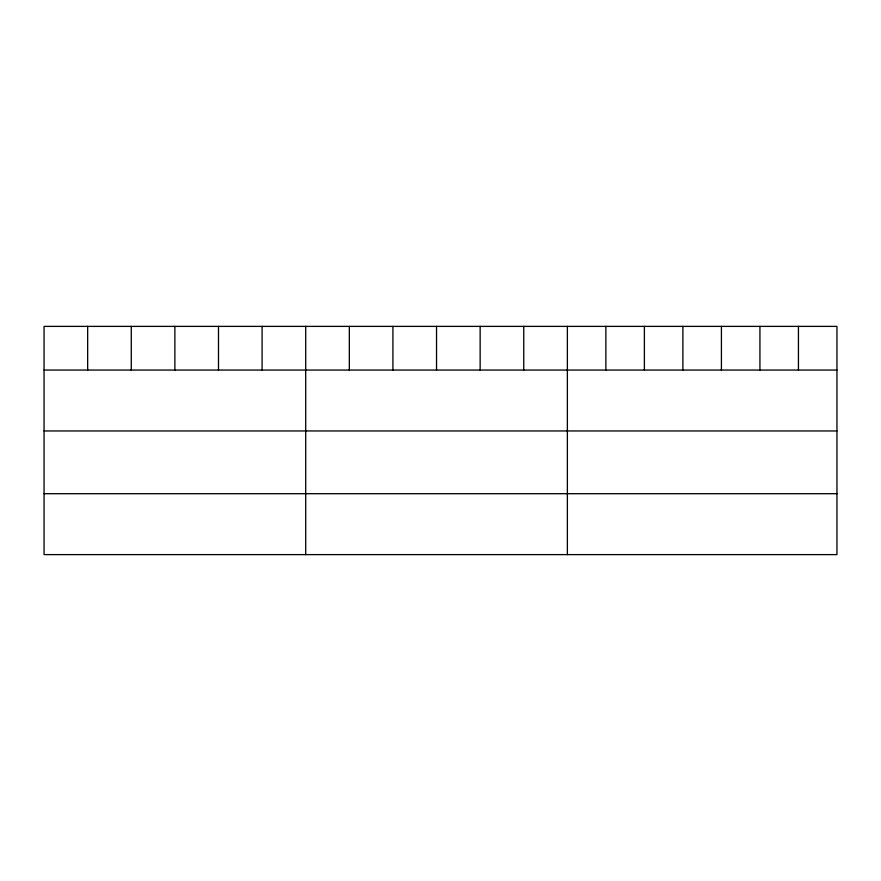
<?xml version="1.0" encoding="UTF-8"?>
<svg xmlns="http://www.w3.org/2000/svg" width="881" height="881" viewBox="0 0 881 881"><rect width="100%" height="100%" fill="white"/><g stroke="black" fill="none" stroke-linecap="round" stroke-linejoin="round"><path stroke-width="1.32" d="M836.95 370.053L836.95 554.612L44.05 554.612L44.05 326.388L836.95 326.388L836.95 370.053L44.05 370.053M44.05 430.952L836.95 430.952M44.05 493.701L836.95 493.701M798.439 326.388L798.439 370.053M759.929 326.388L759.929 370.053M721.418 326.388L721.418 370.053M682.896 326.388L682.896 370.053M644.385 326.388L644.385 370.053M605.875 326.388L605.875 370.053M567.364 326.388L567.364 554.612M523.755 326.388L523.755 370.053M480.145 326.388L480.145 370.053M436.536 326.388L436.536 370.053M392.926 326.388L392.926 370.053M349.317 326.388L349.317 370.053M305.707 326.388L305.707 554.612M262.098 326.388L262.098 370.053M218.488 326.388L218.488 370.053M174.879 326.388L174.879 370.053M131.269 326.388L131.269 370.053M87.659 326.388L87.659 370.053"/></g></svg>
